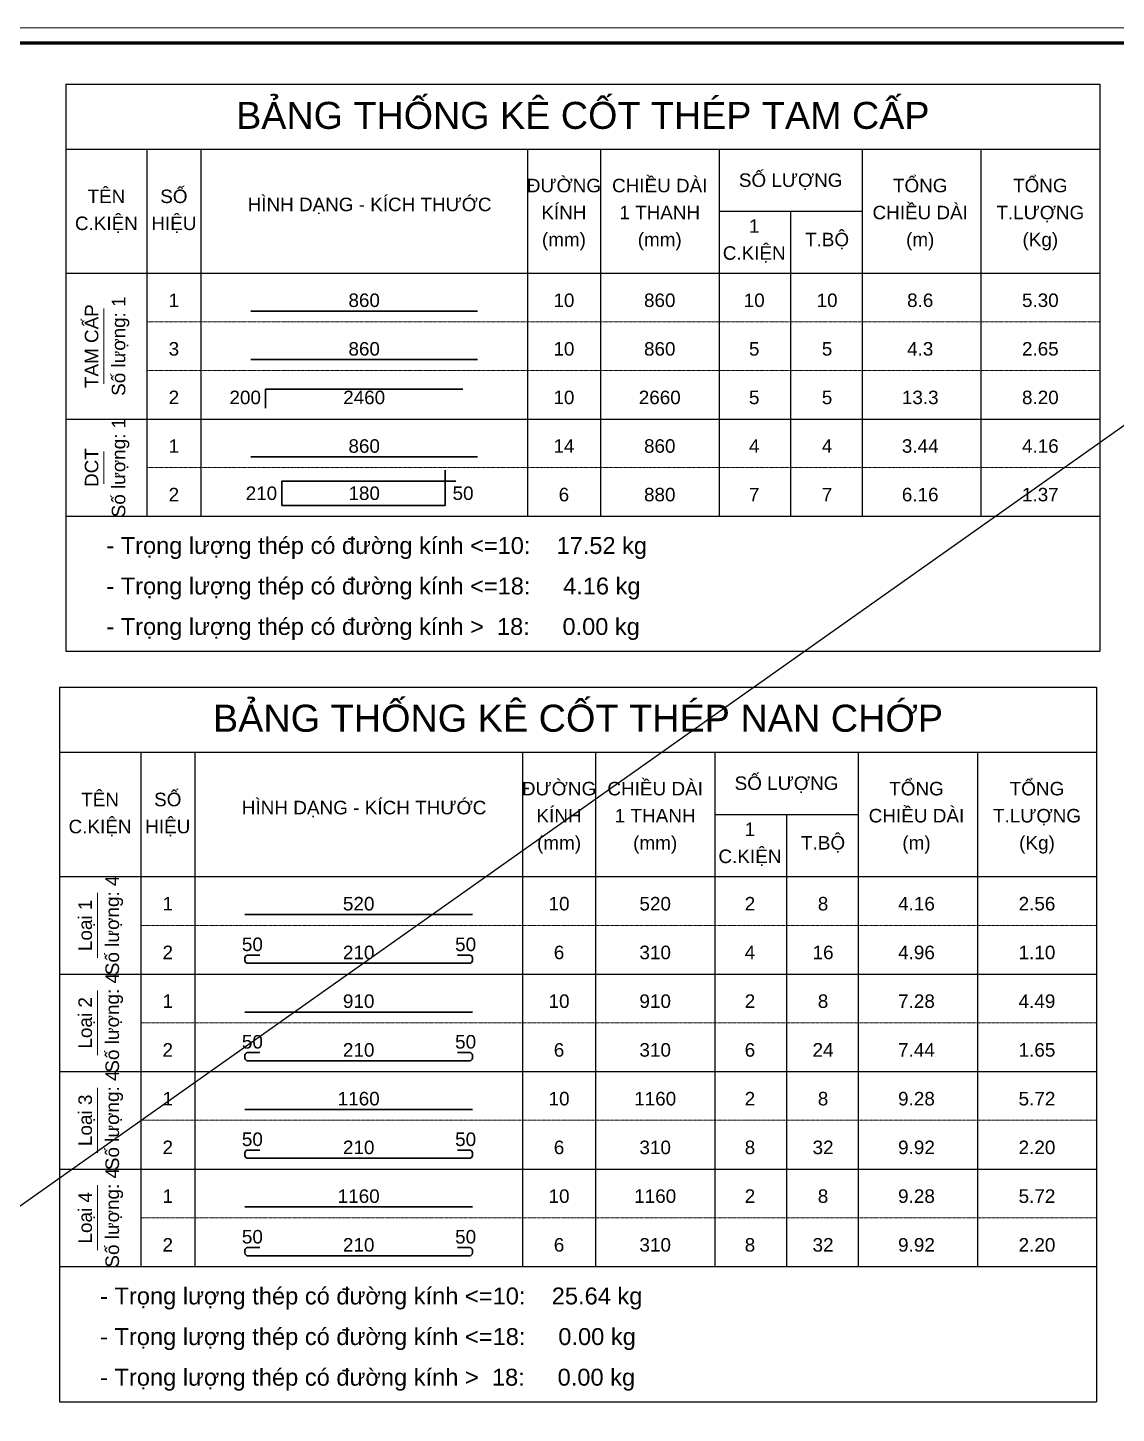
# Model space of a CAD drawing. Header units: millimetres. Extents: x -182770 to 489476, y -561170 to -280028.
# Drawn here: x 423717 to 433800, y -525423 to -512589 of the extents above; entities that cross this region are included whole.
import ezdxf
from ezdxf.enums import TextEntityAlignment as Align

# ---------------------------------------------------------------- set-up
doc = ezdxf.new("R2010")
doc.units = ezdxf.units.MM
doc.header["$MEASUREMENT"] = 0
doc.linetypes.add('HIDDEN', pattern=[0.375, 0.25, -0.125])
doc.layers.get('Defpoints').update_dxf_attribs({"color": 1})
doc.layers.add('KCS_Plotter', color=11, linetype='Continuous', plot=False)
for name, color, linetype, lineweight in [('Khungten_LCDI', 7, 'Continuous', 5), ('LC MANH DUT', 35, 'HIDDEN', 5), ('LC Net dam 1', 30, 'Continuous', 30), ('LC Net thay', 63, 'Continuous', 25), ('LC Text1', 3, 'Continuous', 20)]:
    doc.layers.add(name, color=color, linetype=linetype, lineweight=lineweight)
doc.styles.add('Hoa', font='micross.ttf')
doc.styles.add('Khungten', font='VHAVAN.TTF', dxfattribs={"width": 0.9, "height": 5000})
doc.styles.add('LC 1', font='VHAVANB.TTF')
doc.styles.add('Thuong', font='micross.ttf')
doc.styles.add('Title', font='VHBLACK.TTF', dxfattribs={"width": 0.8})

# ---------------------------------------------------------------- blocks, each defined once
blk = doc.blocks.new('lcdi fix')
at = {"layer": 'Defpoints', "lineweight": 0}
blk.add_lwpolyline([(-1200, -14850), (-1200, 14850), (40800, 14850), (40800, -14850)], close=True, dxfattribs=at)
at = {"layer": 'Khungten_LCDI', "color": 5, "lineweight": 60}
blk.add_lwpolyline([(0, -14650), (0, 14650), (40600, 14650), (40600, -14650)], close=True, dxfattribs=at)
at = {"color": 7, "style": 'Khungten', "width": 0.8}
for tag, p in [('REVISION', (39499, -10746)), ('NGAYHT', (39546, -11609))]:
    blk.add_attdef(tag, text='', height=200, dxfattribs=at).set_placement(p, align=Align.CENTER)
at = {"layer": 'LC Text1', "color": 3, "style": 'LC 1', "width": 1.834006}
for tag, p, p2 in [('TENBANVE1', (36913, -8886), (40339, -8886)), ('TENBANVE2', (36913, -9562), (40339, -9562))]:
    blk.add_attdef(tag, text='', height=250, dxfattribs=at).set_placement(p, p2, align=Align.FIT)
at = {"layer": 'LC Text1', "style": 'Title', "width": 0.7}
blk.add_attdef('SOBANVE', text='', height=250, dxfattribs=at).set_placement((39562, -13896), align=Align.CENTER)

msp = doc.modelspace()

# ---------------------------------------------------------------- linework, layer by layer
at = {"layer": 'KCS_Plotter', "ltscale": 250}
msp.add_line((409676.1, -533378.8), (439076.1, -512588.8), dxfattribs=at)
at = {"layer": 'LC MANH DUT'}
for p, q in [((424821.2, -515313.2), (433646.2, -515313.2)), ((424821.2, -515763.2), (433646.2, -515763.2)), ((424821.2, -516213.2), (433646.2, -516213.2)), ((424821.2, -516663.2), (433646.2, -516663.2)), ((424821.2, -517113.2), (433646.2, -517113.2)), ((424763.7, -520903.2), (433617, -520903.2)), ((424763.7, -521354.7), (433617, -521354.7)), ((424763.7, -521806.1), (433617, -521806.1)), ((424763.7, -522257.5), (433617, -522257.5)), ((424763.7, -522709), (433617, -522709)), ((424763.7, -523160.4), (433617, -523160.4)), ((424763.7, -523611.9), (433617, -523611.9)), ((424763.7, -524063.3), (433617, -524063.3))]:
    msp.add_line(p, q, dxfattribs=at)
at = {"layer": 'LC Net dam 1'}
for points in [[(425783.7, -515213.2), (427883.7, -515213.2)], [(425783.7, -515663.2), (427883.7, -515663.2)], [(425921.2, -516113.2), (425921.2, -515938.2), (427746.2, -515938.2)], [(425783.7, -516563.2), (427883.7, -516563.2)], [(427683.7, -516788.2), (426071.2, -516788.2), (426071.2, -517013.2), (427583.7, -517013.2), (427583.7, -516688.2)], [(425729.3, -520802.9), (427836, -520802.9)], [(425729.3, -521705.8), (427836, -521705.8)], [(425729.3, -522608.7), (427836, -522608.7)], [(425729.3, -523511.5), (427836, -523511.5)]]:
    msp.add_lwpolyline(points, dxfattribs=at)
for points in [[(425867.2, -521179.1), (425754.4, -521179.1, 0.4142136), (425729.3, -521204.2), (425729.3, -521229.3, 0.4142136), (425754.4, -521254.3), (427810.9, -521254.3, 0.4142136), (427836, -521229.3), (427836, -521204.2, 0.4142136), (427810.9, -521179.1), (427698.1, -521179.1)], [(425867.2, -522082), (425754.4, -522082, 0.4142136), (425729.3, -522107.1), (425729.3, -522132.1, 0.4142136), (425754.4, -522157.2), (427810.9, -522157.2, 0.4142136), (427836, -522132.1), (427836, -522107.1, 0.4142136), (427810.9, -522082), (427698.1, -522082)], [(425867.2, -522984.9), (425754.4, -522984.9, 0.4142136), (425729.3, -523009.9), (425729.3, -523035, 0.4142136), (425754.4, -523060.1), (427810.9, -523060.1, 0.4142136), (427836, -523035), (427836, -523009.9, 0.4142136), (427810.9, -522984.9), (427698.1, -522984.9)], [(425867.2, -523887.7), (425754.4, -523887.7, 0.4142136), (425729.3, -523912.8), (425729.3, -523937.9, 0.4142136), (425754.4, -523963), (427810.9, -523963, 0.4142136), (427836, -523937.9), (427836, -523912.8, 0.4142136), (427810.9, -523887.7), (427698.1, -523887.7)]]:
    msp.add_lwpolyline(points, format="xyb", dxfattribs=at)
at = {"layer": 'LC Net thay'}
for p, q in [((424071.2, -513113.2), (433646.2, -513113.2)), ((424071.2, -513113.2), (424071.2, -518363.2)), ((433646.2, -513113.2), (433646.2, -518363.2)), ((424071.2, -513713.2), (433646.2, -513713.2)), ((424821.2, -513713.2), (424821.2, -517113.2)), ((425321.2, -513713.2), (425321.2, -517113.2)), ((428346.2, -513713.2), (428346.2, -517113.2)), ((429021.2, -513713.2), (429021.2, -517113.2)), ((430121.2, -513713.2), (430121.2, -517113.2)), ((431446.2, -513713.2), (431446.2, -517113.2)), ((432546.2, -513713.2), (432546.2, -517113.2)), ((430121.2, -514288.2), (431446.2, -514288.2)), ((430783.7, -514288.2), (430783.7, -517113.2)), ((424071.2, -514863.2), (433646.2, -514863.2)), ((424071.2, -516213.2), (433646.2, -516213.2)), ((424071.2, -517113.2), (433646.2, -517113.2)), ((424071.2, -517113.2), (433646.2, -517113.2)), ((424071.2, -518363.2), (433646.2, -518363.2)), ((424011.3, -518696.2), (433617, -518696.2)), ((424011.3, -518696.2), (424011.3, -525317.3)), ((433617, -518696.2), (433617, -525317.3)), ((424011.3, -519298.1), (433617, -519298.1)), ((424763.7, -519298.1), (424763.7, -524063.3)), ((425265.3, -519298.1), (425265.3, -524063.3)), ((428300, -519298.1), (428300, -524063.3)), ((428977.2, -519298.1), (428977.2, -524063.3)), ((430080.7, -519298.1), (430080.7, -524063.3)), ((431409.9, -519298.1), (431409.9, -524063.3)), ((432513.4, -519298.1), (432513.4, -524063.3)), ((430080.7, -519874.9), (431409.9, -519874.9)), ((430745.3, -519874.9), (430745.3, -524063.3)), ((424011.3, -520451.8), (433617, -520451.8)), ((424011.3, -521354.7), (433617, -521354.7)), ((424011.3, -522257.5), (433617, -522257.5)), ((424011.3, -523160.4), (433617, -523160.4)), ((424011.3, -524063.3), (433617, -524063.3)), ((424011.3, -524063.3), (433617, -524063.3)), ((424011.3, -525317.3), (433617, -525317.3))]:
    msp.add_line(p, q, dxfattribs=at)
at = {"layer": 'LC Text1'}
for p, q in [((424421.2, -515888.2), (424421.2, -515188.2)), ((424421.2, -516813.2), (424421.2, -516513.2)), ((424362.4, -521204.2), (424362.4, -520602.3)), ((424362.4, -522107.1), (424362.4, -521505.1)), ((424362.4, -523009.9), (424362.4, -522408)), ((424362.4, -523912.8), (424362.4, -523310.9))]:
    msp.add_line(p, q, dxfattribs=at)

# ---------------------------------------------------------------- block references
at = {"layer": 'LC Net thay', "xscale": 0.7, "yscale": 0.7, "zscale": 0.7}
msp.add_blockref('lcdi fix', (410516.1, -522983.8), dxfattribs=at)

# ---------------------------------------------------------------- texts
at = {"layer": 'LC Text1', "color": 4, "style": 'Hoa'}
for s, height, p in [('BẢNG THỐNG KÊ CỐT THÉP TAM CẤP', 250, (428858.7, -513525.7)), ('BẢNG THỐNG KÊ CỐT THÉP NAN CHỚP', 250.8, (428814.1, -519110))]:
    msp.add_text(s, height=height, dxfattribs=at).set_placement(p, align=Align.CENTER)
at = {"layer": 'LC Text1'}
for s, height, style, p in [('ĐƯỜNG', 125, 'Hoa', (428683.7, -514113.2)), ('CHIỀU DÀI', 125, 'Hoa', (429571.2, -514113.2)), ('SỐ LƯỢNG', 125, 'Hoa', (430783.7, -514063.2)), ('TỔNG', 125, 'Hoa', (431983.7, -514113.2)), ('TỔNG', 125, 'Hoa', (433096.2, -514113.2)), ('TÊN', 125, 'Hoa', (424446.2, -514213.2)), ('SỐ', 125, 'Hoa', (425071.2, -514213.2)), ('HÌNH DẠNG - KÍCH THƯỚC', 125, 'Hoa', (426883.7, -514288.2)), ('KÍNH', 125, 'Hoa', (428683.7, -514363.2)), ('1 THANH', 125, 'Hoa', (429571.2, -514363.2)), ('CHIỀU DÀI', 125, 'Hoa', (431983.7, -514363.2)), ('T.LƯỢNG', 125, 'Hoa', (433096.2, -514363.2)), ('C.KIỆN', 125, 'Hoa', (424446.2, -514463.2)), ('HIỆU', 125, 'Hoa', (425071.2, -514463.2)), ('1', 125, 'Hoa', (430446.2, -514488.2)), ('(mm)', 125, 'Thuong', (428683.7, -514613.2)), ('(mm)', 125, 'Thuong', (429571.2, -514613.2)), ('T.BỘ', 125, 'Hoa', (431121.2, -514613.2)), ('(m)', 125, 'Thuong', (431983.7, -514613.2)), ('(Kg)', 125, 'Thuong', (433096.2, -514613.2)), ('C.KIỆN', 125, 'Hoa', (430446.2, -514738.2)), ('SỐ LƯỢNG', 125.4, 'Hoa', (430745.3, -519649.2)), ('TÊN', 125.4, 'Hoa', (424387.5, -519799.7)), ('SỐ', 125.4, 'Hoa', (425014.5, -519799.7)), ('ĐƯỜNG', 125.4, 'Hoa', (428638.6, -519699.4)), ('CHIỀU DÀI', 125.4, 'Hoa', (429528.9, -519699.4)), ('TỔNG', 125.4, 'Hoa', (431949.1, -519699.4)), ('TỔNG', 125.4, 'Hoa', (433065.2, -519699.4)), ('HÌNH DẠNG - KÍCH THƯỚC', 125.4, 'Hoa', (426832.8, -519874.9)), ('C.KIỆN', 125.4, 'Hoa', (424387.5, -520050.5)), ('HIỆU', 125.4, 'Hoa', (425014.5, -520050.5)), ('KÍNH', 125.4, 'Hoa', (428638.6, -519950.2)), ('1 THANH', 125.4, 'Hoa', (429528.9, -519950.2)), ('CHIỀU DÀI', 125.4, 'Hoa', (431949.1, -519950.2)), ('T.LƯỢNG', 125.4, 'Hoa', (433065.2, -519950.2)), ('1', 125.4, 'Hoa', (430406.7, -520075.6)), ('(mm)', 125.4, 'Thuong', (428638.6, -520201)), ('(mm)', 125.4, 'Thuong', (429528.9, -520201)), ('T.BỘ', 125.4, 'Hoa', (431083.9, -520201)), ('(m)', 125.4, 'Thuong', (431949.1, -520201)), ('(Kg)', 125.4, 'Thuong', (433065.2, -520201)), ('C.KIỆN', 125.4, 'Hoa', (430406.7, -520326.4))]:
    msp.add_text(s, height=height, dxfattribs=dict(at, style=style)).set_placement(p, align=Align.CENTER)
at = {"layer": 'LC Text1', "style": 'Hoa'}
for s, height, p in [('Số lượng: 1', 125, (424621.2, -515538.2)), ('TAM CẤP', 125, (424371.2, -515538.2)), ('Số lượng: 1', 125, (424621.2, -516663.2)), ('DCT', 125, (424371.2, -516663.2)), ('Số lượng: 4', 125.4, (424563.1, -520903.2)), ('Loại 1', 125.4, (424312.3, -520903.2)), ('Số lượng: 4', 125.4, (424563.1, -521806.1)), ('Loại 2', 125.4, (424312.3, -521806.1)), ('Số lượng: 4', 125.4, (424563.1, -522709)), ('Loại 3', 125.4, (424312.3, -522709)), ('Số lượng: 4', 125.4, (424563.1, -523611.9)), ('Loại 4', 125.4, (424312.3, -523611.9))]:
    msp.add_text(s, height=height, rotation=90.00021, dxfattribs=at).set_placement(p, align=Align.CENTER)
for s, height, p in [('1', 125, (425071.2, -515213.2)), ('860', 125, (426833.7, -515213.2)), ('10', 125, (428683.7, -515213.2)), ('860', 125, (429571.2, -515213.2)), ('10', 125, (430446.2, -515213.2)), ('10', 125, (431121.2, -515213.2)), ('8.6', 125, (431983.7, -515213.2)), ('5.30', 125, (433096.2, -515213.2)), ('3', 125, (425071.2, -515663.2)), ('860', 125, (426833.7, -515663.2)), ('10', 125, (428683.7, -515663.2)), ('860', 125, (429571.2, -515663.2)), ('5', 125, (430446.2, -515663.2)), ('5', 125, (431121.2, -515663.2)), ('4.3', 125, (431983.7, -515663.2)), ('2.65', 125, (433096.2, -515663.2)), ('2', 125, (425071.2, -516113.2)), ('2460', 125, (426833.7, -516113.2)), ('10', 125, (428683.7, -516113.2)), ('1', 125, (425071.2, -516563.2)), ('860', 125, (426833.7, -516563.2)), ('14', 125, (428683.7, -516563.2)), ('860', 125, (429571.2, -516563.2)), ('4', 125, (430446.2, -516563.2)), ('4', 125, (431121.2, -516563.2)), ('3.44', 125, (431983.7, -516563.2)), ('4.16', 125, (433096.2, -516563.2)), ('2', 125, (425071.2, -517013.2)), ('180', 125, (426833.7, -517000.7)), ('6', 125, (428683.7, -517013.2)), ('1', 125.4, (425014.5, -520802.9)), ('520', 125.4, (426782.7, -520802.9)), ('10', 125.4, (428638.6, -520802.9)), ('520', 125.4, (429528.9, -520802.9)), ('2', 125.4, (430406.7, -520802.9)), ('8', 125.4, (431083.9, -520802.9)), ('4.16', 125.4, (431949.1, -520802.9)), ('2.56', 125.4, (433065.2, -520802.9)), ('50', 125.4, (425798.3, -521179.1)), ('50', 125.4, (427773.3, -521179.1)), ('2', 125.4, (425014.5, -521254.3)), ('210', 125.4, (426782.7, -521254.3)), ('6', 125.4, (428638.6, -521254.3)), ('1', 125.4, (425014.5, -521705.8)), ('910', 125.4, (426782.7, -521705.8)), ('10', 125.4, (428638.6, -521705.8)), ('910', 125.4, (429528.9, -521705.8)), ('2', 125.4, (430406.7, -521705.8)), ('8', 125.4, (431083.9, -521705.8)), ('7.28', 125.4, (431949.1, -521705.8)), ('4.49', 125.4, (433065.2, -521705.8)), ('50', 125.4, (425798.3, -522082)), ('50', 125.4, (427773.3, -522082)), ('2', 125.4, (425014.5, -522157.2)), ('210', 125.4, (426782.7, -522157.2)), ('6', 125.4, (428638.6, -522157.2)), ('1', 125.4, (425014.5, -522608.7)), ('1160', 125.4, (426782.7, -522608.7)), ('10', 125.4, (428638.6, -522608.7)), ('1160', 125.4, (429528.9, -522608.7)), ('2', 125.4, (430406.7, -522608.7)), ('8', 125.4, (431083.9, -522608.7)), ('9.28', 125.4, (431949.1, -522608.7)), ('5.72', 125.4, (433065.2, -522608.7)), ('50', 125.4, (425798.3, -522984.9)), ('50', 125.4, (427773.3, -522984.9)), ('2', 125.4, (425014.5, -523060.1)), ('210', 125.4, (426782.7, -523060.1)), ('6', 125.4, (428638.6, -523060.1)), ('1', 125.4, (425014.5, -523511.5)), ('1160', 125.4, (426782.7, -523511.5)), ('10', 125.4, (428638.6, -523511.5)), ('1160', 125.4, (429528.9, -523511.5)), ('2', 125.4, (430406.7, -523511.5)), ('8', 125.4, (431083.9, -523511.5)), ('9.28', 125.4, (431949.1, -523511.5)), ('5.72', 125.4, (433065.2, -523511.5)), ('50', 125.4, (425798.3, -523887.7)), ('50', 125.4, (427773.3, -523887.7)), ('2', 125.4, (425014.5, -523963)), ('210', 125.4, (426782.7, -523963)), ('6', 125.4, (428638.6, -523963))]:
    msp.add_text(s, height=height, dxfattribs=at).set_placement(p, align=Align.BOTTOM_CENTER)
for s, p in [('200', (425877.4, -516113.2)), ('210', (426027.4, -517000.7))]:
    msp.add_text(s, height=125, dxfattribs=at).set_placement(p, align=Align.BOTTOM_RIGHT)
at = {"layer": 'LC Text1', "color": 7, "style": 'Hoa'}
for s, height, p in [('2660', 125, (429571.2, -516113.2)), ('5', 125, (430446.2, -516113.2)), ('5', 125, (431121.2, -516113.2)), ('13.3', 125, (431983.7, -516113.2)), ('8.20', 125, (433096.2, -516113.2)), ('880', 125, (429571.2, -517013.2)), ('7', 125, (430446.2, -517013.2)), ('7', 125, (431121.2, -517013.2)), ('6.16', 125, (431983.7, -517013.2)), ('1.37', 125, (433096.2, -517013.2)), ('310', 125.4, (429528.9, -521254.3)), ('4', 125.4, (430406.7, -521254.3)), ('16', 125.4, (431083.9, -521254.3)), ('4.96', 125.4, (431949.1, -521254.3)), ('1.10', 125.4, (433065.2, -521254.3)), ('310', 125.4, (429528.9, -522157.2)), ('6', 125.4, (430406.7, -522157.2)), ('24', 125.4, (431083.9, -522157.2)), ('7.44', 125.4, (431949.1, -522157.2)), ('1.65', 125.4, (433065.2, -522157.2)), ('310', 125.4, (429528.9, -523060.1)), ('8', 125.4, (430406.7, -523060.1)), ('32', 125.4, (431083.9, -523060.1)), ('9.92', 125.4, (431949.1, -523060.1)), ('2.20', 125.4, (433065.2, -523060.1)), ('310', 125.4, (429528.9, -523963)), ('8', 125.4, (430406.7, -523963)), ('32', 125.4, (431083.9, -523963)), ('9.92', 125.4, (431949.1, -523963)), ('2.20', 125.4, (433065.2, -523963))]:
    msp.add_text(s, height=height, dxfattribs=at).set_placement(p, align=Align.BOTTOM_CENTER)
at = {"layer": 'LC Text1', "style": 'Hoa'}
msp.add_text('50', height=125, dxfattribs=at).set_placement((427652.4, -517000.7), align=Align.BOTTOM_LEFT)
for s, height, p in [('- Trọng lượng thép có đường kính <=10:    17.52 kg', 156.25, (424446.2, -517463.2)), ('- Trọng lượng thép có đường kính <=18:     4.16 kg', 156.25, (424446.2, -517838.2)), ('- Trọng lượng thép có đường kính >  18:     0.00 kg', 156.25, (424446.2, -518213.2)), ('- Trọng lượng thép có đường kính <=10:    25.64 kg', 156.75, (424387.5, -524414.4)), ('- Trọng lượng thép có đường kính <=18:     0.00 kg', 156.75, (424387.5, -524790.6)), ('- Trọng lượng thép có đường kính >  18:     0.00 kg', 156.75, (424387.5, -525166.8))]:
    msp.add_text(s, height=height, dxfattribs=at).set_placement(p)

doc.saveas('drawing.dxf')
